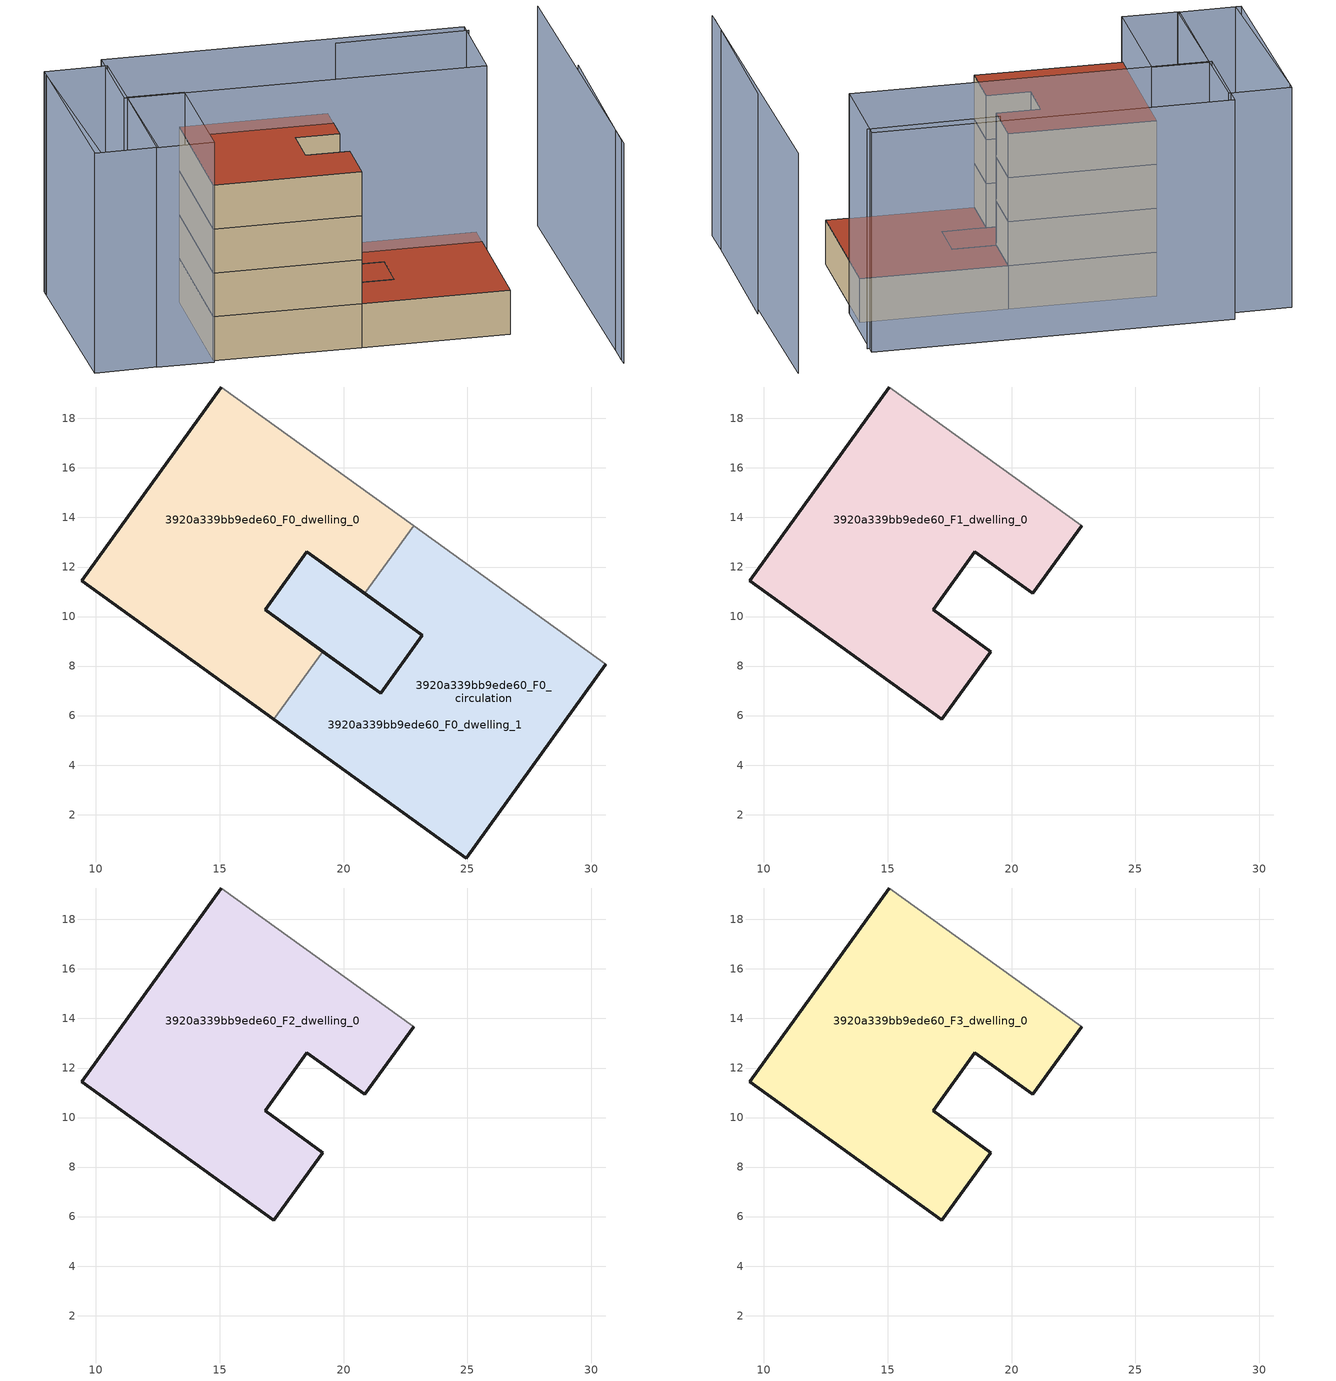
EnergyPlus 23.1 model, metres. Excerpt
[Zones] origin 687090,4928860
3920a339bb9ede60_F0_dwelling_0
 floor ground (EU_floor_Construction): 22.83,13.67 20.86,10.93 18.53,12.61 16.83,10.27 19.16,8.59 17.19,5.85 9.42,11.45 15.06,19.27 z0
 wall outside (EU_wall_Construction): 15.06,19.27 9.42,11.45 17.19,5.85 / 19.16,8.59 16.83,10.27 18.53,12.61 20.86,10.93 z0:3
 wall adiabatic (EU_wall_Construction): 22.83,13.67 15.06,19.27 z0:3
 wall to 3920a339bb9ede60_F0_dwelling_1 (EU_wall_Construction): 17.19,5.85 19.16,8.59 / 20.86,10.93 22.83,13.67 z0:3
3920a339bb9ede60_F0_dwelling_1
 floor ground (EU_floor_Construction): 20.86,10.93 23.19,9.25 21.49,6.91 19.89,8.07 16.83,10.27 18.53,12.61 z0; 30.6,8.07 24.96,0.25 17.19,5.85 19.16,8.59 19.89,8.07 21.49,6.91 23.19,9.25 20.86,10.93 22.83,13.67 z0
 wall outside (EU_wall_Construction): 20.86,10.93 23.19,9.25 21.49,6.91 19.16,8.59 / 17.19,5.85 24.96,0.25 30.6,8.07 z0:3
 wall adiabatic (EU_wall_Construction): 30.6,8.07 22.83,13.67 z0:3
 roof outside (EU_roof_Construction): 24.96,0.25 30.6,8.07 22.83,13.67 20.86,10.93 23.19,9.25 21.49,6.91 19.89,8.07 19.16,8.59 17.19,5.85 z3; 21.49,6.91 23.19,9.25 20.86,10.93 18.53,12.61 16.83,10.27 19.89,8.07 z3
3920a339bb9ede60_F0_circulation
 floor ground (EU_floor_Construction): 20.86,10.93 23.19,9.25 21.49,6.91 19.89,8.07 16.83,10.27 18.53,12.61 z0; 30.6,8.07 24.96,0.25 17.19,5.85 19.16,8.59 19.89,8.07 21.49,6.91 23.19,9.25 20.86,10.93 22.83,13.67 z0
 wall outside (EU_wall_Construction): 21.49,6.91 23.19,9.25 18.53,12.61 16.83,10.27 21.49,6.91 z0:3
 roof outside (EU_roof_Construction): 24.96,0.25 30.6,8.07 22.83,13.67 20.86,10.93 23.19,9.25 21.49,6.91 19.89,8.07 19.16,8.59 17.19,5.85 z3; 21.49,6.91 23.19,9.25 20.86,10.93 18.53,12.61 16.83,10.27 19.89,8.07 z3
3920a339bb9ede60_F1_dwelling_0
 floor to 3920a339bb9ede60_F0_dwelling_0 (EU_floor_Construction): 22.83,13.67 20.86,10.93 18.53,12.61 16.83,10.27 19.16,8.59 17.19,5.85 9.42,11.45 15.06,19.27 z3
 wall outside (EU_wall_Construction): 15.06,19.27 9.42,11.45 17.19,5.85 19.16,8.59 16.83,10.27 18.53,12.61 20.86,10.93 22.83,13.67 z3:6
 wall adiabatic (EU_wall_Construction): 22.83,13.67 15.06,19.27 z3:6
3920a339bb9ede60_F2_dwelling_0
 floor to 3920a339bb9ede60_F1_dwelling_0 (EU_floor_Construction): 22.83,13.67 20.86,10.93 18.53,12.61 16.83,10.27 19.16,8.59 17.19,5.85 9.42,11.45 15.06,19.27 z6
 wall outside (EU_wall_Construction): 15.06,19.27 9.42,11.45 17.19,5.85 19.16,8.59 16.83,10.27 18.53,12.61 20.86,10.93 22.83,13.67 z6:9
 wall adiabatic (EU_wall_Construction): 22.83,13.67 15.06,19.27 z6:9
3920a339bb9ede60_F3_dwelling_0
 floor to 3920a339bb9ede60_F2_dwelling_0 (EU_floor_Construction): 22.83,13.67 20.86,10.93 18.53,12.61 16.83,10.27 19.16,8.59 17.19,5.85 9.42,11.45 15.06,19.27 z9
 wall outside (EU_wall_Construction): 15.06,19.27 9.42,11.45 17.19,5.85 19.16,8.59 16.83,10.27 18.53,12.61 20.86,10.93 22.83,13.67 z9:12
 wall adiabatic (EU_wall_Construction): 22.83,13.67 15.06,19.27 z9:12
 roof outside (EU_roof_Construction): 19.16,8.59 16.83,10.27 18.53,12.61 20.86,10.93 22.83,13.67 15.06,19.27 9.42,11.45 17.19,5.85 z12
shading: 26.48,-7.71 33.73,2.29 / 26.21,-8.16 39.22,10.51 / 33.45,11.22 26.35,16.11 / 10.46,26.37 3.43,15.66 / 6.31,13.44 11.14,20.19 / 11.14,20.19 14.15,18.04 / 14.15,18.04 9.31,11.29 / 9.31,11.29 6.31,13.44 / 33.64,11.76 29.92,6.58 / 29.92,6.58 10.92,20.22 / 10.92,20.22 14.64,25.41 / 14.64,25.41 33.64,11.76 / 3.05,15.75 10.76,26.8 / 10.76,26.8 14.12,24.46 / 14.12,24.46 6.4,13.4 / 6.4,13.4 3.05,15.75 z0:15
[Building]
EU S2 Campaign: North Axis=0; Terrain=City; Solar Distribution=FullExterior
[Site:Location]
Bologna: Latitude=44.5; Longitude=11.25; Time Zone=1; Elevation=37
[SizingPeriod:WeatherFileDays]
AnnualSizingPeriod: Begin Month=1; Begin Day of Month=1; End Month=12; End Day of Month=31; Day of Week for Start Day=Monday; Use Weather File Daylight Saving Period=No; Use Weather File Rain and Snow Indicators=No
[MATERIAL]
EU_InternalMass_Material: Roughness=MediumRough; Thickness=0.1; Conductivity=1; Density=1800; Specific Heat=900; Thermal Absorptance=0.9; Solar Absorptance=0.7; Visible Absorptance=0.7
[MATERIAL:NOMASS] Roughness=MediumRough; Thermal Absorptance=0.9; Solar Absorptance=0.7; Visible Absorptance=0.7
Name | Thermal Resistance
EU_wall_NoMass | 0.937881
EU_roof_NoMass | 0.548572
EU_floor_NoMass | 0.71348
[CONSTRUCTION]
EU_wall_Construction: EU_wall_NoMass
EU_roof_Construction: EU_roof_NoMass
EU_floor_Construction: EU_floor_NoMass
EU_InternalMass_Construction: EU_InternalMass_Material
[ZONE] Type=1; Multiplier=1; Ceiling Height=autocalculate; Floor Area=autocalculate; Part of Total Floor Area=Yes
Name | Volume
3920a339bb9ede60_F0_dwelling_0; 3920a339bb9ede60_F1_dwelling_0; 3920a339bb9ede60_F2_dwelling_0; 3920a339bb9ede60_F3_dwelling_0 | 251.996
3920a339bb9ede60_F0_dwelling_1; 3920a339bb9ede60_F0_circulation | 301.841
[INTERNALMASS] Construction=EU_InternalMass_Construction
Name | Zone or ZoneList | Surface Area
3920a339bb9ede60_F0_dwelling_0_EU_InternalMass | 3920a339bb9ede60_F0_dwelling_0 | 83.9987
3920a339bb9ede60_F0_dwelling_1_EU_InternalMass | 3920a339bb9ede60_F0_dwelling_1 | 83.9987
3920a339bb9ede60_F1_dwelling_0_EU_InternalMass | 3920a339bb9ede60_F1_dwelling_0 | 184.613
3920a339bb9ede60_F2_dwelling_0_EU_InternalMass | 3920a339bb9ede60_F2_dwelling_0 | 184.613
3920a339bb9ede60_F3_dwelling_0_EU_InternalMass | 3920a339bb9ede60_F3_dwelling_0 | 184.613
[OTHEREQUIPMENT] Fuel Type=Electricity; Design Level Calculation Method=Watts/Area; Power per Zone Floor Area=1; Fraction Latent=0; Fraction Radiant=0; Fraction Lost=0; Carbon Dioxide Generation Rate=0; EndUse Subcategory=EU_Step8_InternalGains
Name | Zone or ZoneList or Space or SpaceList | Schedule
EU_Step8_InternalGain_3920a339bb9ede60_F0_dwelling_0_f000 | 3920a339bb9ede60_F0_dwelling_0 | EU_Step8_GainSchedule_3920a339bb9ede60_F0_dwelling_0_f000
EU_Step8_InternalGain_3920a339bb9ede60_F0_dwelling_1_f000 | 3920a339bb9ede60_F0_dwelling_1 | EU_Step8_GainSchedule_3920a339bb9ede60_F0_dwelling_1_f000
EU_Step8_InternalGain_3920a339bb9ede60_F1_dwelling_0_f000 | 3920a339bb9ede60_F1_dwelling_0 | EU_Step8_GainSchedule_3920a339bb9ede60_F1_dwelling_0_f000
EU_Step8_InternalGain_3920a339bb9ede60_F2_dwelling_0_f000 | 3920a339bb9ede60_F2_dwelling_0 | EU_Step8_GainSchedule_3920a339bb9ede60_F2_dwelling_0_f000
EU_Step8_InternalGain_3920a339bb9ede60_F3_dwelling_0_f000 | 3920a339bb9ede60_F3_dwelling_0 | EU_Step8_GainSchedule_3920a339bb9ede60_F3_dwelling_0_f000
[ZONEINFILTRATION:DESIGNFLOWRATE]
EU_Circulation_Infiltration_3920a339bb9ede60_F0_circulation: Zone or ZoneList or Space or SpaceList=3920a339bb9ede60_F0_circulation; Schedule=EU_AlwaysOn; Design Flow Rate Calculation Method=Flow/Area; Flow Rate per Floor Area=0.0005; Constant Term Coefficient=1; Temperature Term Coefficient=0; Velocity Term Coefficient=0; Velocity Squared Term Coefficient=0
[ZONEVENTILATION:DESIGNFLOWRATE] Schedule=EU_AlwaysOn; Design Flow Rate Calculation Method=AirChanges/Hour; Air Changes per Hour=0.687892; Ventilation Type=Natural; Fan Pressure Rise=0; Fan Total Efficiency=1; Constant Term Coefficient=1; Temperature Term Coefficient=0; Velocity Term Coefficient=0; Velocity Squared Term Coefficient=0; Minimum Indoor Temperature=-100; Maximum Indoor Temperature=100; Delta Temperature=-100; Minimum Outdoor Temperature=-100; Maximum Outdoor Temperature=100; Maximum Wind Speed=40
Name | Zone or ZoneList or Space or SpaceList
EU_ConstantAir_3920a339bb9ede60_F0_dwelling_0 | 3920a339bb9ede60_F0_dwelling_0
EU_ConstantAir_3920a339bb9ede60_F0_dwelling_1 | 3920a339bb9ede60_F0_dwelling_1
EU_ConstantAir_3920a339bb9ede60_F1_dwelling_0 | 3920a339bb9ede60_F1_dwelling_0
EU_ConstantAir_3920a339bb9ede60_F2_dwelling_0 | 3920a339bb9ede60_F2_dwelling_0
EU_ConstantAir_3920a339bb9ede60_F3_dwelling_0 | 3920a339bb9ede60_F3_dwelling_0
[HVACTEMPLATE:THERMOSTAT] Constant Heating Setpoint=20; Constant Cooling Setpoint=50
EU_HeatOnly_3920a339bb9ede60_F0_dwelling_0; EU_HeatOnly_3920a339bb9ede60_F0_dwelling_1; EU_HeatOnly_3920a339bb9ede60_F1_dwelling_0; EU_HeatOnly_3920a339bb9ede60_F2_dwelling_0; EU_HeatOnly_3920a339bb9ede60_F3_dwelling_0
[HVACTEMPLATE:ZONE:IDEALLOADSAIRSYSTEM] System Availability Schedule=EU_AlwaysOn; Maximum Heating Supply Air Temperature=50; Minimum Cooling Supply Air Temperature=13; Maximum Heating Supply Air Humidity Ratio=0.0156; Minimum Cooling Supply Air Humidity Ratio=0.0077; Heating Limit=NoLimit; Cooling Limit=NoLimit; Heating Availability Schedule=EU_AlwaysOn; Cooling Availability Schedule=EU_CoolingOff; Dehumidification Control Type=ConstantSensibleHeatRatio; Cooling Sensible Heat Ratio=0.7; Dehumidification Setpoint=60; Humidification Control Type=None; Humidification Setpoint=30; Outdoor Air Method=None; Outdoor Air Flow Rate per Person=0.00944; Outdoor Air Flow Rate per Zone Floor Area=0; Outdoor Air Flow Rate per Zone=0; Demand Controlled Ventilation Type=None; Outdoor Air Economizer Type=NoEconomizer; Heat Recovery Type=None; Sensible Heat Recovery Effectiveness=0.7; Latent Heat Recovery Effectiveness=0.65
Name | Template Thermostat
3920a339bb9ede60_F0_dwelling_0 | EU_HeatOnly_3920a339bb9ede60_F0_dwelling_0
3920a339bb9ede60_F0_dwelling_1 | EU_HeatOnly_3920a339bb9ede60_F0_dwelling_1
3920a339bb9ede60_F1_dwelling_0 | EU_HeatOnly_3920a339bb9ede60_F1_dwelling_0
3920a339bb9ede60_F2_dwelling_0 | EU_HeatOnly_3920a339bb9ede60_F2_dwelling_0
3920a339bb9ede60_F3_dwelling_0 | EU_HeatOnly_3920a339bb9ede60_F3_dwelling_0
[SIZING:ZONE] Zone Cooling Design Supply Air Temperature Input Method=SupplyAirTemperature; Zone Cooling Design Supply Air Temperature=13; Zone Heating Design Supply Air Temperature Input Method=SupplyAirTemperature; Zone Heating Design Supply Air Temperature=50; Zone Cooling Design Supply Air Humidity Ratio=0.008; Zone Heating Design Supply Air Humidity Ratio=0.008; Cooling Design Air Flow Method=DesignDay; Cooling Design Air Flow Rate=0; Cooling Minimum Air Flow per Zone Floor Area=0.000762; Cooling Minimum Air Flow=0; Cooling Minimum Air Flow Fraction=0.2; Heating Design Air Flow Method=DesignDay; Heating Design Air Flow Rate=0; Heating Maximum Air Flow per Zone Floor Area=0.002032; Heating Maximum Air Flow=0.141576; Heating Maximum Air Flow Fraction=0.3; Account for Dedicated Outdoor Air System=No; Dedicated Outdoor Air System Control Strategy=NeutralSupplyAir; Dedicated Outdoor Air Low Setpoint Temperature for Design=autosize; Dedicated Outdoor Air High Setpoint Temperature for Design=autosize; Zone Load Sizing Method=Sensible Load Only No Latent Load; Zone Latent Cooling Design Supply Air Humidity Ratio Input Method=HumidityRatioDifference; Zone Cooling Design Supply Air Humidity Ratio Difference=0.005; Zone Latent Heating Design Supply Air Humidity Ratio Input Method=HumidityRatioDifference; Zone Humidification Design Supply Air Humidity Ratio Difference=0.005
3920a339bb9ede60_F0_dwelling_0; 3920a339bb9ede60_F0_dwelling_1; 3920a339bb9ede60_F1_dwelling_0; 3920a339bb9ede60_F2_dwelling_0; 3920a339bb9ede60_F3_dwelling_0
[SCHEDULE:CONSTANT]
Name | Hourly Value
EU_AlwaysOn | 1
EU_CoolingOff | 0
[SCHEDULE:FILE] Column Number=1; Rows to Skip at Top=0; Number of Hours of Data=8760; Column Separator=Comma; Interpolate to Timestep=No; Minutes per Item=60; Adjust Schedule for Daylight Savings=Yes
Name | File
EU_Step8_GainSchedule_3920a339bb9ede60_F0_dwelling_0_f000 | ../../schedules/3920a339bb9ede60/3920a339bb9ede60_F0_dwelling_0_f000_gain.csv
EU_Step8_GainSchedule_3920a339bb9ede60_F0_dwelling_1_f000 | ../../schedules/3920a339bb9ede60/3920a339bb9ede60_F0_dwelling_1_f000_gain.csv
EU_Step8_GainSchedule_3920a339bb9ede60_F1_dwelling_0_f000 | ../../schedules/3920a339bb9ede60/3920a339bb9ede60_F1_dwelling_0_f000_gain.csv
EU_Step8_GainSchedule_3920a339bb9ede60_F2_dwelling_0_f000 | ../../schedules/3920a339bb9ede60/3920a339bb9ede60_F2_dwelling_0_f000_gain.csv
EU_Step8_GainSchedule_3920a339bb9ede60_F3_dwelling_0_f000 | ../../schedules/3920a339bb9ede60/3920a339bb9ede60_F3_dwelling_0_f000_gain.csv
